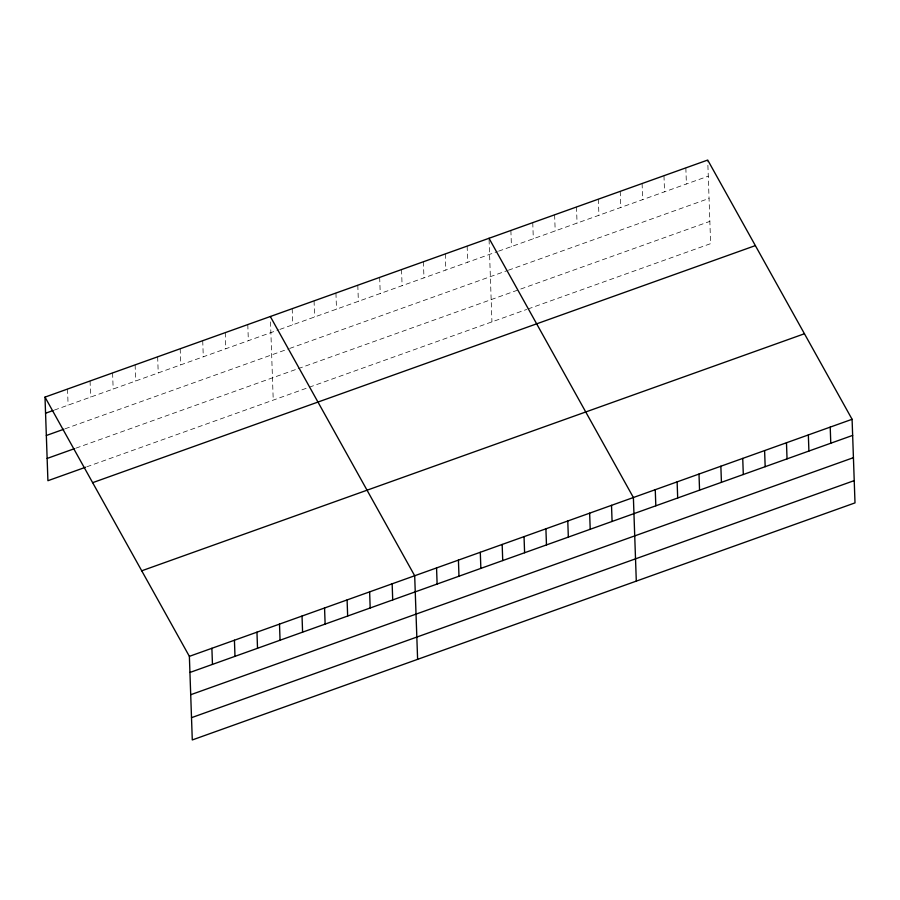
<?xml version="1.0" encoding="UTF-8"?>
<svg xmlns="http://www.w3.org/2000/svg" width="900" height="900" viewBox="0 0 900 900"><rect width="100%" height="100%" fill="white"/><g stroke="black" fill="none" stroke-linecap="round" stroke-linejoin="round"><path stroke-width="0.67" stroke-dasharray="4.5 3.38" d="M54.326 410.085L278.606 329.861M279.889 329.4L497.295 251.629M498.589 251.167L708.278 176.164M65.115 428.782L288.382 348.907M289.676 348.446L507.082 270.675M508.365 270.225L709.054 198.428M75.938 448.144L296.91 369.09M298.192 368.64L709.852 221.377M86.726 466.83L307.98 387.686M309.262 387.225L526.669 309.454M527.962 308.993L710.629 243.653L707.76 161.404M685.845 167.884L686.408 183.982M663.975 175.703L664.538 191.801M642.105 183.521L642.668 199.631M620.235 191.351L620.798 207.45M598.365 199.17L598.928 215.28M576.495 207L577.058 223.099M554.625 214.819L555.188 230.917M532.755 222.638L533.317 238.748M510.885 230.468L511.447 246.566M489.071 239.625L491.94 321.874M467.145 246.105L467.707 262.215M445.275 253.935L445.838 270.034M423.405 261.754L423.968 277.864M401.546 269.584L402.098 285.683M379.676 277.403L380.239 293.501M357.806 285.221L358.369 301.331M335.936 293.051L336.499 309.15M314.066 300.87L314.629 316.98M292.196 308.7L292.759 324.799M270.506 321.885L273.24 400.106M247.792 324.574L248.355 340.684M225.259 332.64L225.821 348.739M202.725 340.695L203.287 356.805M180.191 348.761L180.754 364.86M157.657 356.816L158.22 372.926M135.124 364.882L135.686 380.981M112.601 372.938L113.164 389.048M90.067 381.004L90.63 397.103M67.534 389.059L68.096 405.157"/><path stroke-width="1.35" d="M45 397.114L707.715 160.054L852.086 419.287L855 502.886L192.285 739.946L189.371 656.347L45 397.114L47.914 480.713L85.478 467.28M45.562 413.224L53.078 410.535M46.339 435.499L63.866 429.221M47.137 458.438L74.677 448.594M92.644 482.67L755.359 245.599M141.727 570.803L804.442 333.743M189.371 656.347L852.086 419.287M189.934 672.457L852.649 435.397M190.71 694.721L853.425 457.661M191.509 717.671L854.224 480.611M489.015 238.286L633.386 497.52L636.3 581.107M270.326 316.519L414.686 575.752L417.611 659.34M830.216 427.118L830.779 443.216M808.346 434.936L808.909 451.035M786.476 442.755L787.039 458.865M764.606 450.585L765.169 466.684M742.736 458.404L743.299 474.514M720.866 466.223L721.429 482.332M698.996 474.053L699.559 490.151M677.126 481.871L677.689 497.981M655.256 489.701L655.819 505.8M611.516 505.339L612.079 521.449M589.646 513.169L590.209 529.267M567.776 520.988L568.339 537.097M545.906 528.806L546.469 544.916M524.036 536.636L524.599 552.735M502.166 544.455L502.729 560.565M480.296 552.285L480.859 568.384M458.426 560.104L458.989 576.202M436.556 567.923L437.119 584.033M392.152 583.808L392.715 599.918M369.63 591.874L370.181 607.972M347.096 599.929L347.659 616.039M324.562 607.995L325.125 624.094M302.029 616.05L302.591 632.16M279.495 624.116L280.058 640.215M256.961 632.171L257.524 648.27M234.428 640.226L234.99 656.336M211.894 648.293L212.456 664.391"/></g></svg>
